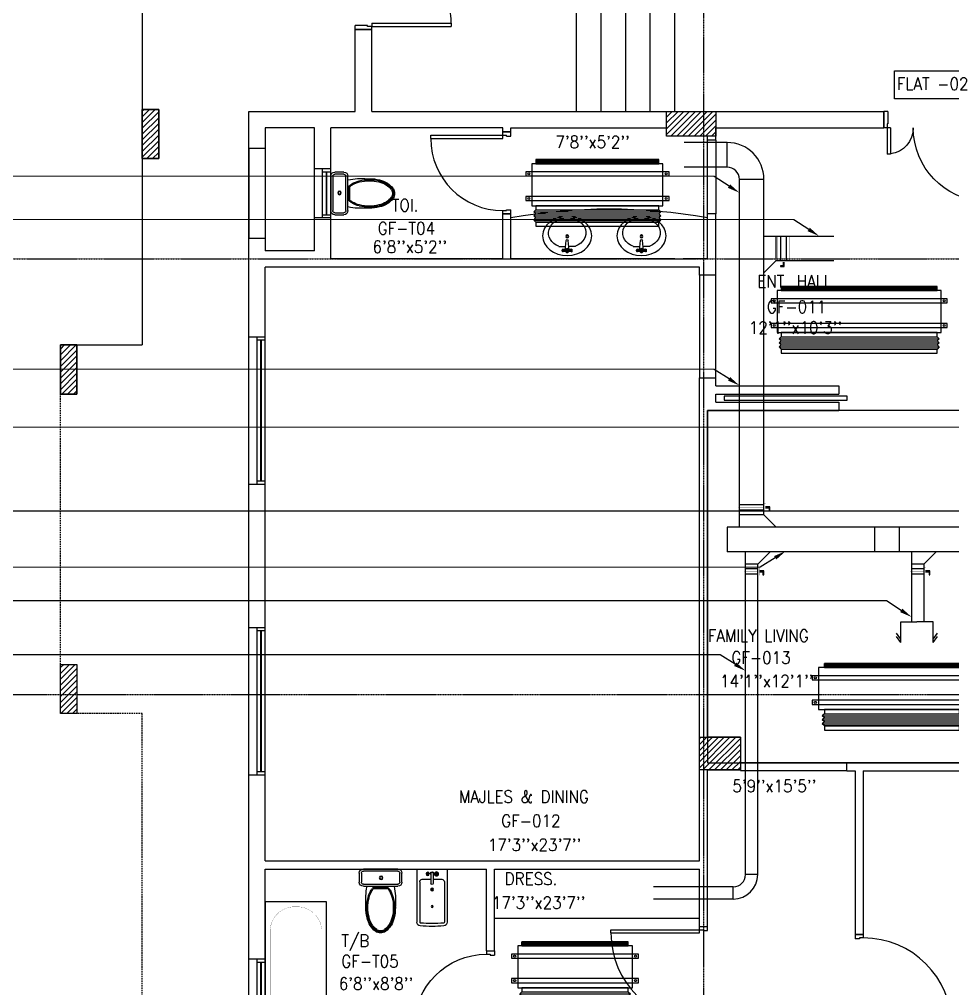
# Model space of a CAD drawing. Header units: millimetres. Extents: x 0 to 79758, y -5689 to 75453.
# Drawn here: x 22722 to 34112, y 15216 to 27050 of the extents above; entities that cross this region are included whole.
import ezdxf

# ---------------------------------------------------------------- set-up
doc = ezdxf.new("R2010")
doc.units = ezdxf.units.MM
doc.linetypes.add('CENTER', pattern=[50.8, 31.75, -6.35, 6.35, -6.35])
doc.linetypes.add('DASHED2', pattern=[9.525, 6.35, -3.175])
for name, color, linetype in [('A-ANNO-TEXT', 8, 'Continuous'), ('A-DOOR', 4, 'Continuous'), ('A-FLOR-OVHD', 4, 'DASHED2'), ('A-FLOR-PFIX', 8, 'Continuous'), ('A-FLOR-SPCL', 8, 'Continuous'), ('A-GLAZ', 5, 'Continuous'), ('A-GRID', 253, 'CENTER'), ('A-WALL-FULL', 8, 'Continuous'), ('AC- VD', 5, 'Continuous'), ('AC-FAD', 6, 'Continuous'), ('AC-FAD TEXT', 6, 'Continuous'), ('FCU-AC', 160, 'Continuous'), ('L1-E014-C22-VAC (08-08-2010)$0$ETA-AC-DAMPER', 4, 'Continuous'), ('S-COL- HACT.', 9, 'Continuous'), ('S-COL.', 8, 'Continuous')]:
    doc.layers.add(name, color=color, linetype=linetype)
doc.styles.add('ROMANS', font='romans.shx', dxfattribs={"width": 0.8})
pattern_1 = [(45, (1147577.044, 409937.22), (-35.355339, 35.355339), [])]
pattern_2 = [(45, (268117.05, 9500.453), (-35.355339, 35.355339), [])]

# ---------------------------------------------------------------- blocks, each defined once
blk = doc.blocks.new('D-200-DOUBLE')
for p, q in [((40, 200), (40, 1170)), ((40, 1170), (80, 1170)), ((80, 200), (80, 1170)), ((1920, 200), (1920, 1170)), ((1920, 1170), (1960, 1170)), ((1960, 200), (1960, 1170)), ((80, 200), (0, 200)), ((0, 200), (0, 0)), ((40, 200), (40, 148)), ((40, 148), (50, 148)), ((50, 148), (50, 0)), ((1920, 200), (1960, 200)), ((1950, 148), (1950, 0)), ((1960, 148), (1950, 148)), ((2000, 200), (1960, 200)), ((1960, 200), (1960, 148)), ((2000, 200), (2000, 0)), ((50, 0), (0, 0)), ((2000, 0), (1950, 0))]:
    blk.add_line(p, q)
at = {"linetype": 'Continuous'}
for centre, start, end in [((73, 242), 357.4314, 89.5378), ((1927, 242), 90.4622, 182.5686)]:
    blk.add_arc(centre, 928, start, end, dxfattribs=at)
blk = doc.blocks.new('BIDET-1')
for p, q in [((175, 0), (-175, 0)), ((-185, -10), (-185, -649)), ((-39, -59), (-69, -59)), ((-54, -44), (-54, -74)), ((-15, -54), (-15, -174)), ((15, -54), (15, -174)), ((39, -59), (69, -59)), ((54, -44), (54, -74)), ((185, -10), (185, -649)), ((-150, -155), (-150, -649)), ((-15, -125), (-120, -125)), ((120, -125), (15, -125)), ((150, -155), (150, -649)), ((12, -250), (-12, -250)), ((-9, -259), (9, -241)), ((-9, -241), (9, -259)), ((0, -238), (0, -262))]:
    blk.add_line(p, q)
for centre, radius in [((-54, -59), 25), ((-54, -59), 20), ((-54, -59), 15.2), ((-54, -59), 10.2), ((54, -59), 20), ((54, -59), 15.2), ((54, -59), 10.2), ((0, -250), 17.5), ((0, -250), 12.5), ((0, -457), 12.5), ((0, -457), 10)]:
    blk.add_circle(centre, radius)
for centre, radius, start, end in [((-175, -10), 10, 90, 180), ((175, -10), 10, 0, 90), ((0, -54), 20, 318.5904, 221.4096), ((0, -54), 15, 0, 180), ((-120, -155), 30, 90, 180), ((0, -174), 15, 180, 0), ((120, -155), 30, 0, 90), ((-140, -649), 45, 180, 265.2062), ((-140, -649), 10, 180, 265.2062), ((0, 1020), 1720, 265.2062, 274.7938), ((0, 1020), 1685, 265.2062, 274.7938), ((140, -649), 10, 274.7938, 0), ((140, -649), 45, 274.7938, 0)]:
    blk.add_arc(centre, radius, start, end)
blk = doc.blocks.new('D-120-R1')
for p, q in [((-80, 1180), (-40, 1180)), ((-80, 1180), (-80, 100)), ((-40, 1180), (-40, 55)), ((-1200, 100), (-1160, 100)), ((-1200, 100), (-1200, 0)), ((-1160, 100), (-1160, 55)), ((-1160, 55), (-1150, 55)), ((-1150, 55), (-1150, 0)), ((-80, 100), (0, 100)), ((-50, 55), (-40, 55)), ((-50, 55), (-50, 0)), ((-50, 0), (0, 0)), ((0, 100), (0, 0)), ((-1200, 0), (-1150, 0))]:
    blk.add_line(p, q)
at = {"linetype": 'Continuous'}
blk.add_arc((-80, 100), 1080, 90, 180, dxfattribs=at)
blk = doc.blocks.new('D-100-R1')
for p, q in [((-80, 980), (-80, 100)), ((-80, 980), (-40, 980)), ((-40, 980), (-40, 55)), ((-1000, 100), (-1000, 0)), ((-1000, 100), (-960, 100)), ((-960, 100), (-960, 55)), ((-960, 55), (-950, 55)), ((-950, 55), (-950, 0)), ((-80, 100), (0, 100)), ((-50, 55), (-50, 0)), ((-50, 55), (-40, 55)), ((-50, 0), (0, 0)), ((0, 100), (0, 0)), ((-1000, 0), (-950, 0))]:
    blk.add_line(p, q)
at = {"linetype": 'Continuous'}
blk.add_arc((-80, 100), 880, 90, 180, dxfattribs=at)
blk = doc.blocks.new('WC-1')
for p, q in [((-210, 0), (210, 0)), ((-260, -160), (-260, -50)), ((-235, -160), (-235, -50)), ((-210, -25), (210, -25)), ((235, -50), (235, -160)), ((260, -50), (260, -160)), ((210, -185), (-210, -185)), ((210, -210), (-210, -210)), ((91, -223), (-91, -223)), ((86, -235), (-86, -235))]:
    blk.add_line(p, q)
for radius in [22.1, 17.1]:
    blk.add_circle((-6, -107), radius)
for centre, radius, start, end in [((-210, -50), 50, 90, 180), ((-210, -50), 25, 90, 180), ((210, -50), 50, 360, 90), ((210, -50), 25, 360, 90), ((-210, -160), 50, 180, 270), ((-210, -160), 25, 180, 270), ((722, -383), 904, 168.9529, 184.0632), ((69, -365), 214, 138.4152, 149.8586), ((69, -365), 201, 139.9943, 149.8586), ((-69, -365), 201, 30.1414, 40.0057), ((-69, -365), 214, 30.1414, 41.5848), ((210, -160), 25, 270, 360), ((210, -160), 50, 270, 360), ((352, -470), 520, 166.4766, 180), ((352, -470), 507, 166.4766, 180), ((178, -428), 341, 149.8586, 166.4766), ((178, -428), 328, 149.8586, 166.4766), ((-178, -428), 328, 13.5234, 30.1414), ((-178, -428), 341, 13.5234, 30.1414), ((-352, -470), 507, 360, 13.5234), ((-352, -470), 520, 360, 13.5234), ((352, -470), 532, 177.5541, 180), ((352, -470), 532, 180, 193.5234), ((352, -470), 520, 180, 193.5234), ((352, -470), 507, 180, 193.5234), ((-352, -470), 507, 346.4766, 360), ((-352, -470), 520, 346.4766, 360), ((-352, -470), 532, 346.4766, 360), ((-352, -470), 532, 360, 2.4459), ((178, -512), 341, 193.5234, 210.1414), ((178, -512), 328, 193.5234, 210.1414), ((-178, -512), 328, 329.8586, 346.4766), ((-178, -512), 341, 329.8586, 346.4766), ((178, -512), 353, 193.5234, 210.1414), ((69, -575), 226, 210.1414, 234.4972), ((69, -575), 214, 210.1414, 234.4972), ((69, -575), 201, 210.1414, 234.4972), ((-69, -575), 201, 305.5028, 329.8586), ((-69, -575), 214, 305.5028, 329.8586), ((-69, -575), 226, 305.5028, 329.8586), ((-178, -512), 353, 329.8586, 346.4766), ((0, -672), 108, 234.4972, 270), ((0, -672), 95.9, 234.4972, 270), ((0, -672), 83.4, 234.4972, 270), ((0, -672), 83.4, 270, 305.5028), ((0, -672), 95.9, 270, 305.5028), ((0, -672), 108, 270, 305.5028)]:
    blk.add_arc(centre, radius, start, end)
at = {"linetype": 'Continuous', "ltscale": 50}
blk.add_arc((-722, -383), 904, 355.9368, 11.0471, dxfattribs=at)
blk = doc.blocks.new('BT-2')
blk.add_lwpolyline([(0, 750), (1700, 750), (1700, 0), (0, 0)], close=True)
at = {"const_width": 2}
blk.add_lwpolyline([(60, 690), (1340, 690, -0.414214), (1640, 390), (1640, 360, -0.414214), (1340, 60), (60, 60)], format="xyb", close=True, dxfattribs=at)
blk.add_circle((125, 375), 31.9)
blk = doc.blocks.new('W-60')
for p, q in [((600, 100), (0, 100)), ((600, 0), (0, 0)), ((40, 0), (40, 100)), ((560, 100), (560, 0))]:
    blk.add_line(p, q)
at = {"linetype": 'Continuous'}
for p, q in [((560, 53), (40, 53)), ((560, 47), (40, 47))]:
    blk.add_line(p, q, dxfattribs=at)
blk = doc.blocks.new('W-180')
for p, q in [((1800, 100), (0, 100)), ((1800, 0), (0, 0)), ((40, 0), (40, 100)), ((1760, 100), (1760, 0))]:
    blk.add_line(p, q)
at = {"linetype": 'Continuous'}
for p, q in [((1760, 53), (40, 53)), ((1760, 47), (40, 47))]:
    blk.add_line(p, q, dxfattribs=at)
blk = doc.blocks.new('D-130-R')
for p, q in [((1220, 200), (1220, 1100)), ((1220, 1100), (1260, 1100)), ((1260, 200), (1260, 1100)), ((80, 520), (40, 520)), ((40, 200), (40, 520)), ((80, 200), (80, 520)), ((0, 0), (0, 200)), ((80, 200), (0, 200)), ((40, 150), (40, 200)), ((50, 150), (40, 150)), ((50, 0), (50, 150)), ((1300, 200), (1220, 200)), ((1260, 150), (1250, 150)), ((1250, 0), (1250, 150)), ((1260, 150), (1260, 200)), ((1300, 0), (1300, 200)), ((50, 0), (0, 0)), ((1300, 0), (1250, 0))]:
    blk.add_line(p, q)
for centre, radius, start, end in [((1260, 200), 900, 92.5473, 180), ((40, 200), 320, 0, 82.8192)]:
    blk.add_arc(centre, radius, start, end)
blk = doc.blocks.new('LAV-2')
for p, q in [((-21, 393), (-55, 399)), ((-21, 369), (-55, 363)), ((-24, 385), (-49, 381)), ((-24, 377), (-49, 381)), ((-25, 381), (-13, 258)), ((-19, 381), (17, 381)), ((-1, 363), (-1, 399)), ((23, 381), (11, 257)), ((53, 399), (20, 393)), ((53, 363), (20, 369)), ((47, 381), (23, 385)), ((47, 381), (23, 376)), ((-102, 330), (-23, 330)), ((21, 329), (101, 329))]:
    blk.add_line(p, q)
for centre, radius in [((-1, 381), 24), ((-1, 381), 18), ((-1, 209), 18), ((-1, 209), 13.2)]:
    blk.add_circle(centre, radius)
blk.add_arc((-1, 257), 12, 179.8053, 359.8053)
for centre, major_axis, ratio in [((-1, 202), (-300, 1), 0.8), ((53, 381), (0.1, 18), 0.333333)]:
    blk.add_ellipse(centre, major_axis=major_axis, ratio=ratio)
at = {"extrusion": (0, 0, -1)}
blk.add_ellipse((-55, 381), major_axis=(0.1, 18), ratio=0.333333, dxfattribs=at)
blk.add_ellipse((-1, 166), major_axis=(-228, 1), ratio=0.8, start_param=5.174, end_param=10.533963)
for points, knots in [([(-55, 365), (-55, 366), (-55, 366), (-55, 366), (-55, 366), (-56, 367), (-56, 368), (-57, 370), (-57, 371), (-58, 374), (-58, 375), (-58, 379), (-58, 381), (-58, 386), (-58, 388), (-57, 392), (-57, 393), (-56, 394), (-56, 395), (-55, 396), (-55, 396), (-55, 396), (-55, 397), (-55, 397)], [3.378318, 3.378318, 3.378318, 3.378318, 3.519844, 3.519844, 3.66137, 3.66137, 3.925951, 3.925951, 4.190531, 4.190531, 4.455112, 4.455112, 4.86737, 4.86737, 5.279628, 5.279628, 5.565785, 5.565785, 5.785568, 5.785568, 5.957, 5.957, 6.04646, 6.04646, 6.04646, 6.04646]), ([(-55, 397), (-55, 397), (-54, 396), (-54, 396), (-54, 396), (-53, 395), (-53, 394), (-52, 392), (-52, 391), (-52, 388), (-51, 387), (-51, 383), (-51, 381), (-51, 376), (-52, 374), (-52, 370), (-53, 369), (-53, 368), (-54, 367), (-54, 366), (-54, 366), (-55, 366), (-55, 365), (-55, 365)], [0.236726, 0.236726, 0.236726, 0.236726, 0.378252, 0.378252, 0.519778, 0.519778, 0.784358, 0.784358, 1.048939, 1.048939, 1.313519, 1.313519, 1.725777, 1.725777, 2.138035, 2.138035, 2.424192, 2.424192, 2.643976, 2.643976, 2.815407, 2.815407, 2.904867, 2.904867, 2.904867, 2.904867]), ([(53, 396), (53, 396), (53, 396), (53, 396), (53, 395), (52, 394), (52, 394), (51, 392), (51, 390), (50, 388), (50, 386), (50, 383), (50, 380), (50, 376), (50, 373), (51, 370), (51, 369), (52, 367), (52, 367), (53, 366), (53, 365), (53, 365), (53, 365), (53, 365)], [0.236726, 0.236726, 0.236726, 0.236726, 0.378252, 0.378252, 0.519778, 0.519778, 0.784358, 0.784358, 1.048939, 1.048939, 1.313519, 1.313519, 1.725777, 1.725777, 2.138035, 2.138035, 2.424192, 2.424192, 2.643976, 2.643976, 2.815407, 2.815407, 2.904867, 2.904867, 2.904867, 2.904867]), ([(53, 365), (53, 365), (53, 365), (54, 366), (54, 366), (55, 367), (55, 368), (56, 370), (56, 371), (56, 373), (57, 375), (57, 379), (57, 381), (57, 386), (56, 388), (56, 391), (55, 392), (55, 394), (54, 395), (54, 396), (54, 396), (54, 396), (53, 396), (53, 396)], [3.378318, 3.378318, 3.378318, 3.378318, 3.519844, 3.519844, 3.66137, 3.66137, 3.925951, 3.925951, 4.190531, 4.190531, 4.455112, 4.455112, 4.86737, 4.86737, 5.279628, 5.279628, 5.565785, 5.565785, 5.785568, 5.785568, 5.957, 5.957, 6.04646, 6.04646, 6.04646, 6.04646])]:
    blk.add_open_spline(points, degree=3, knots=knots)
blk = doc.blocks.new('fcu 3.5 tr')
at = {"layer": 'FCU-AC'}
h = blk.add_hatch(dxfattribs=at)
h.set_pattern_fill('NET', color=3)
h.paths.add_polyline_path([(100970, -1580238), (99070, -1580238), (99070, -1580288), (100970, -1580288)])
for p, q in [((99045, -1579550), (99070, -1579525)), ((100970, -1579525), (99070, -1579525)), ((100995, -1579550), (100970, -1579525)), ((100995, -1579550), (99045, -1579550)), ((99045, -1579550), (99070, -1579575)), ((99045, -1579600), (99070, -1579575)), ((100995, -1579600), (99045, -1579600)), ((99045, -1579600), (99070, -1579625)), ((99045, -1579650), (99070, -1579625)), ((100995, -1579650), (99045, -1579650)), ((99045, -1579650), (99070, -1579675)), ((100970, -1579575), (99070, -1579575)), ((100970, -1579575), (99070, -1579575)), ((100970, -1579625), (99070, -1579625)), ((100970, -1579625), (99070, -1579625)), ((100995, -1579550), (100970, -1579575)), ((100995, -1579600), (100970, -1579575)), ((100995, -1579600), (100970, -1579625)), ((100995, -1579650), (100970, -1579625)), ((100995, -1579650), (100970, -1579675))]:
    blk.add_line(p, q, dxfattribs=at)
at = {"layer": 'FCU-AC', "color": 1}
for p, q in [((100970, -1579475), (99070, -1579475)), ((99070, -1579475), (99070, -1579525)), ((99070, -1579525), (100970, -1579525)), ((100970, -1579525), (100970, -1579475)), ((100970, -1579675), (99070, -1579675)), ((99070, -1579675), (99070, -1579725)), ((99070, -1579725), (100970, -1579725)), ((100970, -1579725), (100970, -1579675))]:
    blk.add_line(p, q, dxfattribs=at)
at = {"layer": 'FCU-AC'}
blk.add_lwpolyline([(99020, -1580238), (101020, -1580238), (101020, -1579725), (99020, -1579725)], close=True, dxfattribs=at)
at = {"layer": 'FCU-AC', "color": 6}
for points in [[(98945, -1579838), (101095, -1579838), (101095, -1579788), (98945, -1579788)], [(98945, -1580138), (101095, -1580138), (101095, -1580088), (98945, -1580088)]]:
    blk.add_lwpolyline(points, close=True, dxfattribs=at)
at = {"layer": 'FCU-AC', "color": 3}
blk.add_lwpolyline([(99070, -1580288), (100970, -1580288), (100970, -1580238), (99070, -1580238)], close=True, dxfattribs=at)
at = {"layer": 'FCU-AC', "color": 6}
for centre in [(98982, -1579813), (101057, -1579813), (98982, -1580113), (101057, -1580113)]:
    blk.add_circle(centre, 12.5, dxfattribs=at)
blk = doc.blocks.new('fcu 2 tr')
h = blk.add_hatch()
h.set_pattern_fill('NET', color=3)
h.paths.add_polyline_path([(80954, -1588493), (79654, -1588493), (79654, -1588543), (80954, -1588543)])
at = {"layer": 'FCU-AC'}
for p, q in [((79654, -1587780), (79629, -1587805)), ((80979, -1587805), (79629, -1587805)), ((79654, -1587830), (79629, -1587805)), ((79654, -1587830), (79629, -1587855)), ((80954, -1587780), (79654, -1587780)), ((80954, -1587830), (79654, -1587830)), ((80954, -1587830), (79654, -1587830)), ((80954, -1587780), (80979, -1587805)), ((80954, -1587830), (80979, -1587805)), ((80954, -1587830), (80979, -1587855)), ((80979, -1587855), (79629, -1587855)), ((79654, -1587880), (79629, -1587855)), ((79654, -1587880), (79629, -1587905)), ((80979, -1587905), (79629, -1587905)), ((79654, -1587930), (79629, -1587905)), ((80954, -1587880), (79654, -1587880)), ((80954, -1587880), (79654, -1587880)), ((80954, -1587880), (80979, -1587855)), ((80954, -1587880), (80979, -1587905)), ((80954, -1587930), (80979, -1587905))]:
    blk.add_line(p, q, dxfattribs=at)
at = {"layer": 'FCU-AC', "color": 1}
for p, q in [((80954, -1587730), (79654, -1587730)), ((79654, -1587730), (79654, -1587780)), ((79654, -1587780), (80954, -1587780)), ((80954, -1587780), (80954, -1587730)), ((80954, -1587930), (79654, -1587930)), ((79654, -1587930), (79654, -1587980)), ((80954, -1587980), (80954, -1587930)), ((79654, -1587980), (80954, -1587980))]:
    blk.add_line(p, q, dxfattribs=at)
at = {"layer": 'FCU-AC', "color": 6}
for points in [[(79529, -1588093), (81079, -1588093), (81079, -1588043), (79529, -1588043)], [(79529, -1588393), (81079, -1588393), (81079, -1588343), (79529, -1588343)]]:
    blk.add_lwpolyline(points, close=True, dxfattribs=at)
at = {"layer": 'FCU-AC'}
blk.add_lwpolyline([(79604, -1588493), (81004, -1588493), (81004, -1587980), (79604, -1587980)], close=True, dxfattribs=at)
at = {"layer": 'FCU-AC', "color": 3}
blk.add_lwpolyline([(79654, -1588543), (80954, -1588543), (80954, -1588493), (79654, -1588493)], close=True, dxfattribs=at)
at = {"layer": 'FCU-AC', "color": 6}
for centre in [(79566, -1588068), (81041, -1588068), (79566, -1588368), (81041, -1588368)]:
    blk.add_circle(centre, 12.5, dxfattribs=at)
blk = doc.blocks.new('fcu 3 tr')
h = blk.add_hatch()
h.set_pattern_fill('NET', color=3)
h.paths.add_polyline_path([(86304, -1585367), (84654, -1585367), (84654, -1585417), (86304, -1585417)])
at = {"layer": 'FCU-AC', "color": 1}
for p, q in [((86304, -1584604), (84654, -1584604)), ((84654, -1584604), (84654, -1584654)), ((86304, -1584654), (86304, -1584604)), ((84654, -1584654), (86304, -1584654)), ((86304, -1584804), (84654, -1584804)), ((84654, -1584804), (84654, -1584854)), ((84654, -1584854), (86304, -1584854)), ((86304, -1584854), (86304, -1584804))]:
    blk.add_line(p, q, dxfattribs=at)
at = {"layer": 'FCU-AC'}
for p, q in [((84654, -1584654), (84629, -1584679)), ((86329, -1584679), (84629, -1584679)), ((84654, -1584704), (84629, -1584679)), ((84654, -1584704), (84629, -1584729)), ((86329, -1584729), (84629, -1584729)), ((84654, -1584754), (84629, -1584729)), ((84654, -1584754), (84629, -1584779)), ((86304, -1584654), (84654, -1584654)), ((86304, -1584704), (84654, -1584704)), ((86304, -1584704), (84654, -1584704)), ((86304, -1584754), (84654, -1584754)), ((86304, -1584754), (84654, -1584754)), ((86304, -1584654), (86329, -1584679)), ((86304, -1584704), (86329, -1584679)), ((86304, -1584704), (86329, -1584729)), ((86304, -1584754), (86329, -1584729)), ((86304, -1584754), (86329, -1584779)), ((86329, -1584779), (84629, -1584779)), ((84654, -1584804), (84629, -1584779)), ((86304, -1584804), (86329, -1584779))]:
    blk.add_line(p, q, dxfattribs=at)
blk.add_lwpolyline([(84584, -1585367), (86374, -1585367), (86374, -1584854), (84584, -1584854)], close=True, dxfattribs=at)
at = {"layer": 'FCU-AC', "color": 6}
for points in [[(84504, -1584967), (86454, -1584967), (86454, -1584917), (84504, -1584917)], [(84504, -1585267), (86454, -1585267), (86454, -1585217), (84504, -1585217)]]:
    blk.add_lwpolyline(points, close=True, dxfattribs=at)
at = {"layer": 'FCU-AC', "color": 3}
blk.add_lwpolyline([(84654, -1585417), (86304, -1585417), (86304, -1585367), (84654, -1585367)], close=True, dxfattribs=at)
at = {"layer": 'FCU-AC', "color": 6}
for centre in [(84544, -1584942), (86414, -1584942), (84544, -1585242), (86414, -1585242)]:
    blk.add_circle(centre, 12.5, dxfattribs=at)
blk = doc.blocks.new('fcu 2.5 tr')
h = blk.add_hatch()
h.set_pattern_fill('NET', color=3)
h.paths.add_polyline_path([(83172, -1587743), (81672, -1587743), (81672, -1587793), (83172, -1587793)])
at = {"layer": 'FCU-AC', "color": 1}
for p, q in [((83172, -1586980), (81672, -1586980)), ((81672, -1586980), (81672, -1587030)), ((83172, -1587030), (83172, -1586980)), ((81672, -1587030), (83172, -1587030)), ((83172, -1587180), (81672, -1587180)), ((81672, -1587180), (81672, -1587230)), ((81672, -1587230), (83172, -1587230)), ((83172, -1587230), (83172, -1587180))]:
    blk.add_line(p, q, dxfattribs=at)
at = {"layer": 'FCU-AC'}
for p, q in [((81672, -1587030), (81647, -1587055)), ((83197, -1587055), (81647, -1587055)), ((81672, -1587080), (81647, -1587055)), ((81672, -1587080), (81647, -1587105)), ((83197, -1587105), (81647, -1587105)), ((81672, -1587130), (81647, -1587105)), ((83172, -1587030), (81672, -1587030)), ((83172, -1587080), (81672, -1587080)), ((83172, -1587080), (81672, -1587080)), ((83197, -1587055), (83172, -1587030)), ((83197, -1587055), (83172, -1587080)), ((83197, -1587105), (83172, -1587080)), ((83197, -1587105), (83172, -1587130)), ((81672, -1587130), (81647, -1587155)), ((83197, -1587155), (81647, -1587155)), ((81672, -1587180), (81647, -1587155)), ((83172, -1587130), (81672, -1587130)), ((83172, -1587130), (81672, -1587130)), ((83197, -1587155), (83172, -1587130)), ((83197, -1587155), (83172, -1587180))]:
    blk.add_line(p, q, dxfattribs=at)
blk.add_lwpolyline([(81622, -1587743), (83222, -1587743), (83222, -1587230), (81622, -1587230)], close=True, dxfattribs=at)
at = {"layer": 'FCU-AC', "color": 6}
for points in [[(81547, -1587343), (83297, -1587343), (83297, -1587293), (81547, -1587293)], [(81547, -1587643), (83297, -1587643), (83297, -1587593), (81547, -1587593)]]:
    blk.add_lwpolyline(points, close=True, dxfattribs=at)
at = {"layer": 'FCU-AC', "color": 3}
blk.add_lwpolyline([(81672, -1587793), (83172, -1587793), (83172, -1587743), (81672, -1587743)], close=True, dxfattribs=at)
at = {"layer": 'FCU-AC', "color": 6}
for centre in [(81584, -1587318), (83259, -1587318), (81584, -1587618), (83259, -1587618)]:
    blk.add_circle(centre, 12.5, dxfattribs=at)
blk = doc.blocks.new('*U37')
at = {"layer": 'L1-E014-C22-VAC (08-08-2010)$0$ETA-AC-DAMPER', "color": 5}
for p, q in [((-33, 0), (-33, 300)), ((33, 0), (33, 300))]:
    blk.add_line(p, q, dxfattribs=at)
for points, const_width in [([(-91, 300), (91, 300)], 1.82), ([(0, 0), (0, 314)], 1.5), ([(-91, 0), (91, 0)], 1.82), ([(-48, 0), (-48, -20), (48, -20), (48, 0)], 1.5)]:
    blk.add_lwpolyline(points, dxfattribs=dict(at, const_width=const_width))
at = {"layer": 'L1-E014-C22-VAC (08-08-2010)$0$ETA-AC-DAMPER', "color": 5, "const_width": 1.82}
blk.add_lwpolyline([(75, 300), (75, 0), (-75, 0), (-75, 300)], close=True, dxfattribs=at)
at = {"layer": 'L1-E014-C22-VAC (08-08-2010)$0$ETA-AC-DAMPER', "color": 5}
blk.add_lwpolyline([(6, -20), (6, -62), (40, -62), (40, -72), (-6, -72), (-6, -20)], dxfattribs=at)
blk = doc.blocks.new('*U158')
at = {"layer": 'L1-E014-C22-VAC (08-08-2010)$0$ETA-AC-DAMPER', "color": 5}
for p, q in [((-33, 0), (-33, 150)), ((33, 0), (33, 150))]:
    blk.add_line(p, q, dxfattribs=at)
for points, const_width in [([(-91, 150), (91, 150)], 1.82), ([(0, 0), (0, 164)], 1.5), ([(-91, 0), (91, 0)], 1.82), ([(-48, 0), (-48, -20), (48, -20), (48, 0)], 1.5)]:
    blk.add_lwpolyline(points, dxfattribs=dict(at, const_width=const_width))
at = {"layer": 'L1-E014-C22-VAC (08-08-2010)$0$ETA-AC-DAMPER', "color": 5, "const_width": 1.82}
blk.add_lwpolyline([(75, 150), (75, 0), (-75, 0), (-75, 150)], close=True, dxfattribs=at)
at = {"layer": 'L1-E014-C22-VAC (08-08-2010)$0$ETA-AC-DAMPER', "color": 5}
blk.add_lwpolyline([(6, -20), (6, -62), (40, -62), (40, -72), (-6, -72), (-6, -20)], dxfattribs=at)
blk = doc.blocks.new('*U159')
at = {"layer": 'L1-E014-C22-VAC (08-08-2010)$0$ETA-AC-DAMPER', "color": 5}
for p, q in [((-33, 0), (-33, 150)), ((33, 0), (33, 150))]:
    blk.add_line(p, q, dxfattribs=at)
for points, const_width in [([(-91, 150), (91, 150)], 1.82), ([(0, 0), (0, 164)], 1.5), ([(-91, 0), (91, 0)], 1.82), ([(-48, 0), (-48, -20), (48, -20), (48, 0)], 1.5)]:
    blk.add_lwpolyline(points, dxfattribs=dict(at, const_width=const_width))
at = {"layer": 'L1-E014-C22-VAC (08-08-2010)$0$ETA-AC-DAMPER', "color": 5, "const_width": 1.82}
blk.add_lwpolyline([(75, 150), (75, 0), (-75, 0), (-75, 150)], close=True, dxfattribs=at)
at = {"layer": 'L1-E014-C22-VAC (08-08-2010)$0$ETA-AC-DAMPER', "color": 5}
blk.add_lwpolyline([(6, -20), (6, -62), (40, -62), (40, -72), (-6, -72), (-6, -20)], dxfattribs=at)
blk = doc.blocks.new('FAD OUTLET')
at = {"layer": 'AC-FAD'}
for p, q in [((-253, 196), (-182, 251)), ((-212, 196), (-141, 251)), ((-253, 196), (0, 196)), ((0, 196), (0, 0)), ((0, -196), (0, 0)), ((-253, -196), (0, -196)), ((-253, -196), (-182, -251)), ((-212, -196), (-141, -251))]:
    blk.add_line(p, q, dxfattribs=at)

msp = doc.modelspace()

# ---------------------------------------------------------------- hatches: boundary and pattern name
at = {"layer": 'S-COL- HACT.', "linetype": 'Continuous', "ltscale": 3}
h = msp.add_hatch(dxfattribs=at)
h.set_pattern_fill('ANSI31', color=256, scale=400, style=0)
h.set_pattern_definition(pattern_1)
h.paths.add_polyline_path([(24221.9, 25950.2), (24221.9, 25350.2), (24421.9, 25350.2), (24421.9, 25950.2)])
h = msp.add_hatch(dxfattribs=at)
h.set_pattern_fill('ANSI31', color=256, scale=400, style=0)
h.set_pattern_definition(pattern_2)
h.paths.add_polyline_path([(31221.9, 25925.2), (30621.9, 25925.2), (30621.9, 25625.2), (31221.9, 25625.2)])
h = msp.add_hatch(dxfattribs=at)
h.set_pattern_fill('ANSI31', color=256, scale=400, style=0)
h.set_pattern_definition(pattern_1)
h.paths.add_polyline_path([(23221.9, 23075.2), (23221.9, 22475.2), (23421.9, 22475.2), (23421.9, 23075.2)])
h = msp.add_hatch(dxfattribs=at)
h.set_pattern_fill('ANSI31', color=256, scale=400, style=0)
h.set_pattern_definition(pattern_1)
h.paths.add_polyline_path([(23221.9, 18575.2), (23221.9, 19175.2), (23421.9, 19175.2), (23421.9, 18575.2)])
h = msp.add_hatch(dxfattribs=at)
h.set_pattern_fill('ANSI31', color=256, scale=400, style=0)
h.set_pattern_definition(pattern_2)
h.paths.add_polyline_path([(31521.9, 18285.2), (31021.9, 18285.2), (31021.9, 17885.2), (31521.9, 17885.2)])

# ---------------------------------------------------------------- linework, layer by layer
at = {"layer": 'A-ANNO-TEXT', "color": 5}
msp.add_lwpolyline([(33402.8, 26423.1), (34445.2, 26423.1), (34445.2, 26080.7), (33402.8, 26080.7)], close=True, dxfattribs=at)
at = {"layer": 'A-DOOR', "ltscale": 3}
msp.add_lwpolyline([(31324.8, 22450.2), (31324.8, 22400.2), (32824.8, 22400.2), (32824.8, 22450.2), (31324.8, 22450.2)], dxfattribs=at)
at = {"layer": 'A-FLOR-OVHD', "linetype": 'Continuous', "ltscale": 3}
for p, q in [((24221.9, 32775.2), (24221.9, 23075.2)), ((24221.9, 32775.2), (24221.9, 23075.2)), ((31121.9, 24675.2), (31121.9, 25575.2)), ((31221.9, 25575.2), (31221.9, 24675.2)), ((31021.9, 23925.2), (31021.9, 22675.2)), ((31221.9, 22675.2), (31221.9, 23925.2)), ((23221.9, 23075.2), (24221.9, 23075.2)), ((23221.9, 23075.2), (24221.9, 23075.2)), ((31521.9, 17975.2), (32821.9, 17975.2)), ((32821.9, 17875.2), (31521.9, 17875.2))]:
    msp.add_line(p, q, dxfattribs=at)
at = {"layer": 'A-FLOR-OVHD', "ltscale": 3}
msp.add_lwpolyline([(51221.9, 10225.2), (51221.9, 8925.2), (38421.9, 8925.2), (38421.9, 10225.2), (37121.9, 10225.2), (37121.9, 8925.2), (32821.9, 8925.2), (32821.9, 9325.2), (31221.9, 9325.2), (31221.9, 8925.2), (24221.9, 8925.2), (24221.9, 18575.2), (23221.9, 18575.2), (23221.9, 23075.2)], dxfattribs=at)
msp.add_lwpolyline([(51221.9, 10225.2), (51221.9, 8925.2), (38421.9, 8925.2), (38421.9, 10225.2), (37121.9, 10225.2), (37121.9, 8925.2), (32821.9, 8925.2), (32821.9, 9325.2), (31221.9, 9325.2), (31221.9, 8925.2), (24221.9, 8925.2), (24221.9, 18575.2), (23221.9, 18575.2), (23221.9, 23075.2)], dxfattribs=at)
at = {"layer": 'A-FLOR-SPCL', "ltscale": 3}
for p, q in [((29521.9, 25925.2), (29521.9, 27925.2)), ((29821.9, 25925.2), (29821.9, 27925.2)), ((30121.9, 25925.2), (30121.9, 27925.2)), ((30421.9, 25925.2), (30421.9, 27925.2)), ((30721.9, 25925.2), (30721.9, 27925.2)), ((28521.9, 16075.2), (31021.9, 16075.2))]:
    msp.add_line(p, q, dxfattribs=at)
msp.add_lwpolyline([(34821.9, 22275.2), (31121.9, 22275.2), (31121.9, 17972.5), (34821.9, 17972.5)], close=True, dxfattribs=at)
msp.add_arc((29921.9, 18000.9), 6732.1, 79.7322, 100.2678, dxfattribs=at)
at = {"layer": 'A-GLAZ', "ltscale": 3}
for p, q in [((25521.9, 25475.2), (25521.9, 24375.2)), ((25721.9, 25475.2), (25721.9, 24375.2)), ((26321.9, 24625.2), (26321.9, 25225.2)), ((25521.9, 21375.2), (25521.9, 23175.2)), ((25521.9, 17825.2), (25521.9, 19625.2)), ((25521.9, 14975.2), (25521.9, 15575.2))]:
    msp.add_line(p, q, dxfattribs=at)
at = {"layer": 'A-GRID', "ltscale": 0.1}
for p, q in [((31071.9, 54351.2), (31071.9, 6216.9)), ((13768.5, 24125.2), (57308.1, 24125.2)), ((13766.1, 18806.2), (57305.7, 18806.2))]:
    msp.add_line(p, q, dxfattribs=at)
at = {"layer": 'A-WALL-FULL', "ltscale": 3}
for p, q in [((26821.9, 25925.2), (26821.9, 26925.2)), ((26821.9, 26925.2), (27021.9, 26925.2)), ((26821.9, 25925.2), (26821.9, 26925.2)), ((26821.9, 26925.2), (27021.9, 26925.2)), ((27021.9, 25925.2), (27021.9, 26925.2)), ((27021.9, 25925.2), (27021.9, 26925.2)), ((24221.9, 25350.2, 0), (24221.9, 25950.2, 0)), ((24221.9, 25950.2, 0), (24421.9, 25950.2, 0)), ((24421.9, 25950.2, 0), (24421.9, 25350.2, 0)), ((25521.9, 23175.2), (25521.9, 25925.2)), ((25521.9, 25925.2), (26821.9, 25925.2)), ((25521.9, 25475.2), (25521.9, 25925.2)), ((27021.9, 25925.2), (30621.9, 25925.2)), ((31221.9, 25925.2), (33271.9, 25925.2)), ((33271.9, 25725.2), (33271.9, 25925.2)), ((25721.9, 25725.2), (25721.9, 25475.2)), ((26321.9, 25725.2), (25721.9, 25725.2)), ((26321.9, 25225.2), (26321.9, 25725.2)), ((28621.9, 25725.2), (26521.9, 25725.2)), ((26521.9, 25225.2), (26521.9, 25725.2)), ((28621.9, 25675.2), (28621.9, 25725.2)), ((28721.9, 25675.2), (28721.9, 25725.2)), ((28721.9, 25725.2), (30621.9, 25725.2)), ((31221.9, 25725.2), (33271.9, 25725.2)), ((31221.9, 25575.2), (31221.9, 25725.2)), ((28721.9, 25675.2), (28621.9, 25675.2)), ((31221.9, 25575.2), (31121.9, 25575.2)), ((25721.9, 25475.2), (25521.9, 25475.2)), ((24421.9, 25350.2, 0), (24221.9, 25350.2, 0)), ((26521.9, 25225.2), (26321.9, 25225.2)), ((26521.9, 24625.2), (26321.9, 24625.2)), ((26321.9, 24225.2), (26321.9, 24625.2)), ((26521.9, 24125.2), (26521.9, 24625.2)), ((28621.9, 24125.2), (28621.9, 24675.2)), ((28721.9, 24675.2), (28621.9, 24675.2)), ((28721.9, 24125.2), (28721.9, 24675.2)), ((31221.9, 24675.2), (31121.9, 24675.2)), ((31121.9, 24125.2), (31121.9, 24675.2)), ((31221.9, 23925.2), (31221.9, 24675.2)), ((25721.9, 24375.2), (25521.9, 24375.2)), ((25721.9, 24375.2), (25721.9, 24225.2)), ((26321.9, 24225.2), (25721.9, 24225.2)), ((25721.9, 23175.2), (25721.9, 24025.2)), ((31021.9, 24025.2), (25721.9, 24025.2)), ((28621.9, 24125.2), (26521.9, 24125.2)), ((30721.9, 24125.2), (28721.9, 24125.2)), ((31121.9, 24125.2), (30821.9, 24125.2)), ((31021.9, 23925.2), (31021.9, 24025.2)), ((31221.9, 23925.2), (31021.9, 23925.2)), ((25521.9, 23175.2), (25721.9, 23175.2)), ((23221.9, 22475.2, 0), (23221.9, 23075.2)), ((23221.9, 23075.2), (23421.9, 23075.2, 0)), ((23421.9, 23075.2, 0), (23421.9, 22475.2, 0)), ((31021.9, 16775.2), (31021.9, 22675.2)), ((31021.9, 22675.2), (31221.9, 22675.2)), ((31221.9, 22575.2), (31221.9, 22675.2)), ((31221.9, 22575.2), (32721.9, 22575.2)), ((32721.9, 22575.2), (32721.9, 22475.2)), ((23421.9, 22475.2, 0), (23221.9, 22475.2, 0)), ((31221.9, 22475.2), (32721.9, 22475.2)), ((31221.9, 22375.2), (31221.9, 22475.2)), ((31221.9, 22375.2), (32721.9, 22375.2)), ((32721.9, 22375.2), (32721.9, 22275.2)), ((31121.9, 18285.2), (31121.9, 22275.2)), ((31121.9, 22275.2), (32721.9, 22275.2)), ((25521.9, 19625.2), (25521.9, 21375.2)), ((25521.9, 21375.2), (25721.9, 21375.2)), ((25721.9, 19625.2), (25721.9, 21375.2)), ((25521.9, 19625.2), (25721.9, 19625.2)), ((23221.9, 18575.2), (23221.9, 19175.2, 0)), ((23221.9, 19175.2, 0), (23421.9, 19175.2)), ((23421.9, 19175.2), (23421.9, 18575.2)), ((23421.9, 18575.2), (23221.9, 18575.2)), ((31121.9, 15975.2), (31121.9, 17885.2)), ((32821.9, 17875.2), (32771.9, 17875.2)), ((32821.9, 17975.2), (34821.9, 17975.2)), ((32821.9, 17875.2), (32821.9, 17975.2)), ((32921.9, 17875.2), (32921.9, 15875.2)), ((33021.9, 17875.2), (38421.9, 17875.2)), ((33021.9, 17875.2), (33021.9, 15875.2)), ((25521.9, 16575.2), (25521.9, 17825.2)), ((25521.9, 17825.2), (25721.9, 17825.2)), ((25721.9, 16775.2), (25721.9, 17825.2)), ((25721.9, 16775.2), (31021.9, 16775.2)), ((25521.9, 16575.2), (25521.9, 16575.2)), ((25521.9, 15575.2), (25521.9, 16575.2)), ((25721.9, 16675.2), (28421.9, 16675.2)), ((25721.9, 15575.2), (25721.9, 16675.2)), ((28421.9, 15675.2), (28421.9, 16675.2)), ((28521.9, 15675.2), (28521.9, 16675.2)), ((28521.9, 16675.2), (31021.9, 16675.2)), ((31021.9, 15975.2), (31021.9, 16675.2)), ((31021.9, 15975.2), (31121.9, 15975.2)), ((32921.9, 15875.2), (33021.9, 15875.2)), ((28421.9, 15675.2), (28521.9, 15675.2)), ((25721.9, 15575.2), (25521.9, 15575.2))]:
    msp.add_line(p, q, dxfattribs=at)
at = {"layer": 'A-WALL-FULL', "linetype": 'Continuous', "ltscale": 3}
for p, q in [((31121.9, 25575.2), (31121.9, 25625.2)), ((31521.9, 18285.2), (31121.9, 18285.2)), ((31121.9, 17885.2), (31521.9, 17885.2)), ((32821.9, 17875.2), (32921.9, 17875.2))]:
    msp.add_line(p, q, dxfattribs=at)
for points in [[(23221.9, 23075.2), (23421.9, 23075.2), (23421.9, 22475.2), (23221.9, 22475.2)], [(23221.9, 19175.2), (23421.9, 19175.2), (23421.9, 18575.2), (23221.9, 18575.2)]]:
    msp.add_lwpolyline(points, close=True, dxfattribs=at)
at = {"layer": 'AC-FAD'}
for p, q in [((31359.5, 25546.7), (30835.5, 25546.7)), ((31359.5, 25246.7), (31359.5, 25546.7)), ((31359.5, 25246.7), (30835.5, 25246.7)), ((31509.5, 20850, 0), (31509.5, 25096.7, 0)), ((31809.5, 25096.7), (31509.5, 25096.7)), ((31809.5, 21000, 0), (31809.5, 25096.7, 0)), ((31809.5, 24404.8), (32661.9, 24404.8)), ((31959.5, 24104.8), (31959.5, 24404.8)), ((31809.5, 23954.8), (31959.5, 24104.8)), ((31959.5, 24104.8), (32661.9, 24104.8)), ((31809.5, 21000, 0), (31509.5, 21000, 0)), ((31959.5, 20850, 0), (31809.5, 21000, 0)), ((36236.8, 20850, 0), (31359.5, 20850, 0)), ((31359.5, 20850, 0), (31359.5, 20550, 0)), ((33161.9, 20550, 0), (33161.9, 20850, 0)), ((33461.9, 20550, 0), (33461.9, 20850, 0)), ((36086.8, 20550, 0), (31359.5, 20550, 0)), ((31584.5, 16608.4, 0), (31584.5, 20550, 0)), ((31884.5, 20550, 0), (31734.5, 20400, 0)), ((33611.9, 20550, 0), (33611.9, 19697.8, 0)), ((33911.9, 20550, 0), (33761.9, 20400, 0)), ((31734.5, 20400, 0), (31584.5, 20400, 0)), ((31734.5, 16608.4, 0), (31734.5, 20400, 0)), ((33761.9, 20400, 0), (33611.9, 20400, 0)), ((33761.9, 20400, 0), (33761.9, 19697.8, 0)), ((31734.5, 16608.4), (31584.5, 16608.4)), ((31434.5, 16458.4), (30459.7, 16458.4)), ((31434.5, 16308.4), (31434.5, 16458.4)), ((31434.5, 16308.4), (30459.7, 16308.4))]:
    msp.add_line(p, q, dxfattribs=at)
for centre, radius, start, end in [((31359.5, 25096.7), 450, 0, 90), ((31359.5, 25096.7), 150, 0, 90), ((31434.5, 16608.4), 150, 270, 0), ((31434.5, 16608.4), 300, 270, 0)]:
    msp.add_arc(centre, radius, start, end, dxfattribs=at)
at = {"layer": 'AC-FAD TEXT'}
for points in [[(31383, 25014.3), (31200.9, 25130.1), (2524.8, 25135.1)], [(32355.5, 24485.3), (32173.4, 24601.1), (2524.8, 24606.2)], [(31383, 22661.2), (31200.9, 22777.1), (2524.8, 22782.4)], [(36106.5, 21952.4), (35924.4, 22068.2), (2524.8, 22073.2)]]:
    msp.add_lwpolyline(points, dxfattribs=at)
at = {"layer": 'AC-FAD TEXT', "elevation": 0}
for points in [[(35020.7, 20930.5), (34838.6, 21046.3), (2524.8, 21046.3)], [(31946.4, 20476.1), (31764.3, 20360.2), (2524.8, 20355.1)], [(33485.3, 19833.3), (33303.2, 19949.1), (2524.8, 19949.1)], [(31458, 19176.2), (31275.9, 19292), (2524.8, 19292)]]:
    msp.add_lwpolyline(points, dxfattribs=at)
at = {"layer": 'AC-FAD TEXT'}
for points in [[(31396.4, 25035.4), (31509.5, 24933.8), (31369.6, 24993.2)], [(32368.9, 24506.4), (32482.1, 24404.8), (32342.1, 24464.2)], [(31396.4, 22682.3), (31509.5, 22580.7), (31369.6, 22640.1)], [(31959.8, 20455, 0), (32073, 20556.6, 0), (31933, 20497.1, 0)], [(33498.7, 19854.4, 0), (33611.9, 19752.8, 0), (33471.9, 19812.2, 0)], [(31471.4, 19197.3, 0), (31584.5, 19095.7, 0), (31444.6, 19155.1, 0)]]:
    msp.add_solid(points, dxfattribs=at)
at = {"layer": 'S-COL.', "linetype": 'Continuous', "ltscale": 3, "elevation": 0}
msp.add_lwpolyline([(24221.9, 25950.2), (24221.9, 25350.2), (24421.9, 25350.2), (24421.9, 25950.2)], close=True, dxfattribs=at)
msp.add_lwpolyline([(24221.9, 25950.2), (24221.9, 25350.2), (24421.9, 25350.2), (24421.9, 25950.2)], close=True, dxfattribs=at)
at = {"layer": 'S-COL.', "linetype": 'Continuous', "ltscale": 3}
for points in [[(30621.9, 25925.2), (31221.9, 25925.2), (31221.9, 25625.2), (30621.9, 25625.2)], [(23221.9, 23075.2), (23221.9, 22475.2), (23421.9, 22475.2), (23421.9, 23075.2)], [(23221.9, 23075.2), (23221.9, 22475.2), (23421.9, 22475.2), (23421.9, 23075.2)], [(23221.9, 23075.2), (23221.9, 22475.2), (23421.9, 22475.2), (23421.9, 23075.2)], [(23221.9, 18575.2), (23221.9, 19175.2), (23421.9, 19175.2), (23421.9, 18575.2)], [(23221.9, 18575.2), (23221.9, 19175.2), (23421.9, 19175.2), (23421.9, 18575.2)], [(23221.9, 18575.2), (23221.9, 19175.2), (23421.9, 19175.2), (23421.9, 18575.2)], [(31521.9, 17885.2), (31021.9, 17885.2), (31021.9, 18285.2), (31521.9, 18285.2)]]:
    msp.add_lwpolyline(points, close=True, dxfattribs=at)

# ---------------------------------------------------------------- block references
at = {"layer": 'A-DOOR', "ltscale": 3}
for name, p, rotation in [('D-200-DOUBLE', (26821.9, 28925.2), 270), ('D-100-R1', (28721.9, 25675.2), 90), ('D-120-R1', (31121.9, 15975.2), 90), ('D-120-R1', (32921.9, 14675.2), 270)]:
    msp.add_blockref(name, p, dxfattribs=dict(at, rotation=rotation))
at = {"layer": 'A-DOOR', "ltscale": 3, "xscale": -1}
for name, p, rotation in [('D-130-R', (33271.9, 25925.2), 180), ('D-100-R1', (28521.9, 14675.2), 90)]:
    msp.add_blockref(name, p, dxfattribs=dict(at, rotation=rotation))
at = {"layer": 'A-FLOR-PFIX', "ltscale": 3, "xscale": -1}
for name, p, rotation in [('WC-1', (26521.9, 24925.2), 90), ('LAV-2', (29409.2, 24609), 180), ('LAV-2', (30316, 24609), 180), ('BT-2', (25721.9, 14575.2), 270)]:
    msp.add_blockref(name, p, dxfattribs=dict(at, rotation=rotation))
for name, p in [('WC-1', (27130.7, 16675.2)), ('BIDET-1', (27758.9, 16675.2))]:
    msp.add_blockref(name, p, dxfattribs=at)
at = {"layer": 'A-GLAZ', "ltscale": 3, "xscale": -1, "rotation": 90}
for name, p in [('W-60', (26521.9, 25225.2)), ('W-180', (25721.9, 23175.2)), ('W-180', (25721.9, 19625.2)), ('W-60', (25721.9, 15575.2))]:
    msp.add_blockref(name, p, dxfattribs=at)
at = {"layer": 'AC- VD', "xscale": -1}
msp.add_blockref('*U37', (32050.3, 24104.8), dxfattribs=at)
at = {"layer": 'AC- VD', "xscale": -1, "rotation": 90}
for name, p in [('*U37', (31809.5, 21090.8, 0)), ('*U158', (31734.5, 20309.2, 0)), ('*U159', (33761.9, 20309.2, 0))]:
    msp.add_blockref(name, p, dxfattribs=at)
at = {"layer": 'AC-FAD', "rotation": 90}
msp.add_blockref('FAD OUTLET', (33677.1, 19696.2, 0), dxfattribs=at)
at = {"layer": 'FCU-AC', "color": 3, "rotation": 180}
for name, p in [('fcu 2.5 tr', (112198.8, -1562454.8)), ('fcu 3.5 tr', (132991.4, -1556499.8)), ('fcu 3 tr', (118850.4, -1566231.2))]:
    msp.add_blockref(name, p, dxfattribs=at)
at = {"layer": 'FCU-AC', "rotation": 180}
msp.add_blockref('fcu 2 tr', (109807.7, -1572754.8), dxfattribs=at)

# ---------------------------------------------------------------- texts
at = {"layer": 'A-ANNO-TEXT', "color": 5, "style": 'ROMANS', "width": 0.9}
msp.add_text('FLAT -02', height=150, dxfattribs=at).set_placement((33431.6, 26188.8))
at = {"layer": 'A-ANNO-TEXT', "style": 'ROMANS', "width": 0.9}
for s, p in [("7'8''x5'2''", (29263.8, 25478.3)), ('TOI.', (27267, 24705.7)), ('GF-T04', (27095.1, 24423.9)), ("6'8''x5'2''", (27032.1, 24198.2)), ('ENT. HALL', (31729.1, 23777.3)), ('GF-011', (31844.9, 23465.1)), ("12'1''x10'3''", (31624.4, 23210.7)), ('FAMILY LIVING', (31124.4, 19449)), ('GF-013', (31411.2, 19183)), ("14'1''x12'1''", (31273.7, 18895.1)), ("5'9''x15'5''", (31423.8, 17615)), ('MAJLES & DINING', (28087.3, 17485.3)), ('GF-012', (28602.9, 17189.1)), ("17'3''x23'7''", (28439, 16896.1)), ('DRESS.', (28645.6, 16481.9)), ("17'3''x23'7''", (28489, 16189.7)), ('T/B', (26650.6, 15725.1)), ('GF-T05', (26650.6, 15474.6)), ("6'8''x8'8''", (26620, 15201.3))]:
    msp.add_text(s, height=150, dxfattribs=at).set_placement(p)

doc.saveas('drawing.dxf')
